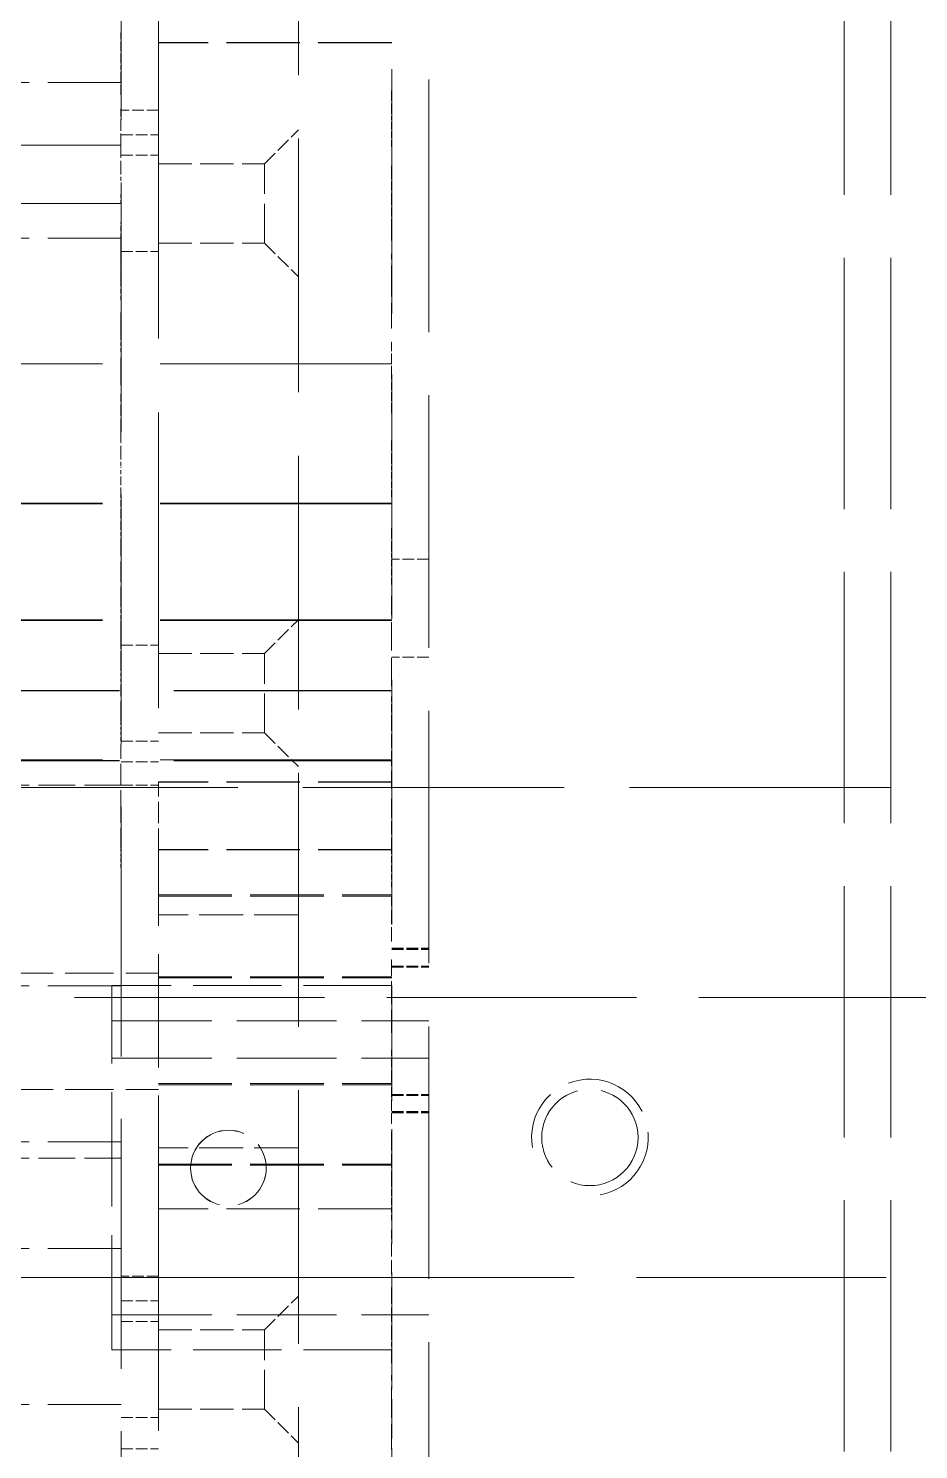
# Model space of a CAD drawing. Header units: millimetres. Extents: x 0 to 5945, y 0 to 4205.
# Drawn here: x 1872.3 to 1910.5, y 2582.1 to 2643 of the extents above; entities that cross this region are included whole.
import ezdxf

# ---------------------------------------------------------------- set-up
doc = ezdxf.new("R2010")
doc.units = ezdxf.units.MM
doc.header["$LTSCALE"] = 5
doc.linetypes.add('DASHED', pattern=[0.2067, 0.1654, -0.0413])
doc.layers.add('가려진 것(ISO)', color=2, linetype='DASHED', lineweight=18)

msp = doc.modelspace()

# ---------------------------------------------------------------- linework, layer by layer
at = {"layer": '가려진 것(ISO)', "ltscale": 13.033951}
for p, q in [((1907.276, 2366.457), (1907.276, 2824.457)), ((1909.276, 2366.457), (1909.276, 2824.457))]:
    msp.add_line(p, q, dxfattribs=at)
at = {"layer": '가려진 것(ISO)', "ltscale": 13.159168}
msp.add_line((1883.876, 2369.006), (1883.876, 2777.006), dxfattribs=at)
at = {"layer": '가려진 것(ISO)', "ltscale": 13.094662}
msp.add_line((1889.476, 2776.152), (1889.476, 2370.152), dxfattribs=at)
at = {"layer": '가려진 것(ISO)', "ltscale": 12.950622}
msp.add_line((1876.276, 2358.007), (1876.276, 2772.925), dxfattribs=at)
at = {"layer": '가려진 것(ISO)', "ltscale": 5.866061}
for p, q in [((1877.876, 2642.398), (1877.876, 2657.797)), ((1877.876, 2592.398), (1877.876, 2607.797))]:
    msp.add_line(p, q, dxfattribs=at)
at = {"layer": '가려진 것(ISO)', "ltscale": 12.67056}
msp.add_line((1887.876, 2654.356), (1887.876, 2601.976), dxfattribs=at)
at = {"layer": '가려진 것(ISO)', "ltscale": 0.502932}
msp.add_line((1876.266, 2641.513), (1876.266, 2642.834), dxfattribs=at)
at = {"layer": '가려진 것(ISO)', "ltscale": 0.003709}
for p, q in [((1876.276, 2642.834), (1876.266, 2642.834)), ((1876.276, 2642.369), (1876.266, 2642.369)), ((1876.276, 2640.98), (1876.266, 2640.98)), ((1876.276, 2640.638), (1876.266, 2640.638)), ((1887.876, 2640.373), (1887.866, 2640.373)), ((1887.876, 2640.373), (1887.866, 2640.373)), ((1887.876, 2640.372), (1887.866, 2640.372)), ((1887.876, 2640.372), (1887.866, 2640.372)), ((1876.276, 2640.161), (1876.266, 2640.161)), ((1876.276, 2639.563), (1876.266, 2639.563)), ((1876.276, 2639.099), (1876.266, 2639.099)), ((1887.876, 2639.465), (1887.866, 2639.465)), ((1887.876, 2639.464), (1887.866, 2639.464)), ((1887.876, 2639.34), (1887.866, 2639.34)), ((1887.876, 2638.821), (1887.866, 2638.821)), ((1887.876, 2638.82), (1887.866, 2638.82)), ((1876.276, 2638.304), (1876.266, 2638.304)), ((1887.876, 2637.933), (1887.866, 2637.933)), ((1887.876, 2637.932), (1887.866, 2637.932)), ((1876.276, 2637.749), (1876.266, 2637.749)), ((1876.276, 2637.472), (1876.266, 2637.472)), ((1876.276, 2637.242), (1876.266, 2637.242)), ((1876.276, 2637.061), (1876.266, 2637.061)), ((1876.276, 2636.765), (1876.266, 2636.765)), ((1887.876, 2637.151), (1887.866, 2637.151)), ((1887.876, 2636.717), (1887.866, 2636.717)), ((1887.876, 2636.717), (1887.866, 2636.717)), ((1887.876, 2636.685), (1887.866, 2636.685)), ((1876.276, 2636.482), (1876.266, 2636.482)), ((1876.276, 2635.959), (1876.266, 2635.959)), ((1887.876, 2636.471), (1887.866, 2636.471)), ((1876.276, 2635.495), (1876.266, 2635.495)), ((1887.876, 2634.939), (1887.866, 2634.939)), ((1876.276, 2634.694), (1876.266, 2634.694)), ((1876.276, 2634.249), (1876.266, 2634.249)), ((1887.876, 2634.602), (1887.866, 2634.602)), ((1887.876, 2634.599), (1887.866, 2634.599)), ((1887.876, 2634.586), (1887.866, 2634.586)), ((1876.276, 2633.998), (1876.266, 2633.998)), ((1887.876, 2633.91), (1887.866, 2633.91)), ((1876.276, 2633.235), (1876.266, 2633.235)), ((1876.276, 2633), (1876.266, 2633)), ((1887.876, 2633.346), (1887.866, 2633.346)), ((1876.276, 2632.819), (1876.266, 2632.819)), ((1887.876, 2632.666), (1887.866, 2632.666)), ((1876.276, 2631.973), (1876.266, 2631.973)), ((1876.276, 2631.797), (1876.266, 2631.797)), ((1876.276, 2631.352), (1876.266, 2631.352)), ((1876.276, 2630.989), (1876.266, 2630.989)), ((1876.276, 2630.498), (1876.266, 2630.498)), ((1887.876, 2630.83), (1887.866, 2630.83)), ((1876.276, 2630.114), (1876.266, 2630.114)), ((1876.276, 2629.981), (1876.266, 2629.981)), ((1887.876, 2630.15), (1887.866, 2630.15)), ((1876.276, 2629.645), (1876.266, 2629.645)), ((1876.276, 2629.404), (1876.266, 2629.404)), ((1887.876, 2629.549), (1887.866, 2629.549)), ((1887.876, 2629.549), (1887.866, 2629.549)), ((1887.876, 2629.501), (1887.866, 2629.501)), ((1887.876, 2629.413), (1887.866, 2629.413)), ((1887.876, 2629.413), (1887.866, 2629.413)), ((1887.876, 2629.372), (1887.866, 2629.372)), ((1876.276, 2629.143), (1876.266, 2629.143)), ((1876.276, 2628.791), (1876.266, 2628.791)), ((1876.276, 2628.647), (1876.266, 2628.647)), ((1887.876, 2628.878), (1887.866, 2628.878)), ((1876.276, 2628.241), (1876.266, 2628.241)), ((1887.876, 2628.529), (1887.866, 2628.529)), ((1887.876, 2628.529), (1887.866, 2628.529)), ((1876.276, 2627.713), (1876.266, 2627.713)), ((1887.876, 2627.532), (1887.866, 2627.532)), ((1887.876, 2627.532), (1887.866, 2627.532)), ((1876.276, 2627.337), (1876.266, 2627.337)), ((1876.276, 2626.873), (1876.266, 2626.873)), ((1887.876, 2627.289), (1887.866, 2627.289)), ((1887.876, 2627.191), (1887.866, 2627.191)), ((1887.876, 2626.609), (1887.866, 2626.609)), ((1887.876, 2626.511), (1887.866, 2626.511)), ((1876.276, 2626.078), (1876.266, 2626.078)), ((1876.276, 2625.523), (1876.266, 2625.523)), ((1876.276, 2625.246), (1876.266, 2625.246)), ((1876.276, 2625.016), (1876.266, 2625.016)), ((1887.876, 2625.365), (1887.866, 2625.365)), ((1887.876, 2625.365), (1887.866, 2625.365)), ((1887.876, 2625.364), (1887.866, 2625.364)), ((1887.876, 2625.364), (1887.866, 2625.364)), ((1876.276, 2624.835), (1876.266, 2624.835)), ((1876.276, 2624.539), (1876.266, 2624.539)), ((1887.876, 2624.457), (1887.866, 2624.457)), ((1887.876, 2624.456), (1887.866, 2624.456)), ((1876.276, 2624.256), (1876.266, 2624.256)), ((1876.276, 2624.176), (1876.266, 2624.176)), ((1887.876, 2624.332), (1887.866, 2624.332)), ((1887.876, 2623.813), (1887.866, 2623.813)), ((1887.876, 2623.812), (1887.866, 2623.812)), ((1876.276, 2623.613), (1876.266, 2623.613)), ((1876.276, 2622.826), (1876.266, 2622.826)), ((1876.276, 2622.565), (1876.266, 2622.565)), ((1887.876, 2622.924), (1887.866, 2622.924)), ((1887.876, 2622.924), (1887.866, 2622.924)), ((1876.276, 2622.362), (1876.266, 2622.362)), ((1876.276, 2621.503), (1876.266, 2621.503)), ((1887.876, 2621.613), (1887.866, 2621.613)), ((1887.876, 2621.613), (1887.866, 2621.613)), ((1887.876, 2621.612), (1887.866, 2621.612)), ((1887.876, 2621.611), (1887.866, 2621.611)), ((1876.276, 2621.001), (1876.266, 2621.001)), ((1876.276, 2620.964), (1876.266, 2620.964)), ((1887.876, 2620.705), (1887.866, 2620.705)), ((1887.876, 2620.704), (1887.866, 2620.704)), ((1887.876, 2620.58), (1887.866, 2620.58)), ((1887.876, 2620.061), (1887.866, 2620.061)), ((1887.876, 2620.06), (1887.866, 2620.06)), ((1887.876, 2619.172), (1887.866, 2619.172)), ((1887.876, 2619.172), (1887.866, 2619.172)), ((1887.876, 2618.67), (1887.866, 2618.67)), ((1887.876, 2618.67), (1887.866, 2618.67)), ((1876.276, 2618.187), (1876.266, 2618.187)), ((1876.276, 2618.152), (1876.266, 2618.152)), ((1876.276, 2617.685), (1876.266, 2617.685)), ((1876.276, 2616.834), (1876.266, 2616.834)), ((1876.276, 2616.592), (1876.266, 2616.592)), ((1876.276, 2616.357), (1876.266, 2616.357)), ((1876.276, 2615.458), (1876.266, 2615.458)), ((1876.276, 2614.986), (1876.266, 2614.986)), ((1876.276, 2614.884), (1876.266, 2614.884)), ((1887.876, 2614.812), (1887.866, 2614.812)), ((1887.876, 2614.812), (1887.866, 2614.812)), ((1876.276, 2614.463), (1876.266, 2614.463)), ((1887.876, 2614.36), (1887.866, 2614.36)), ((1887.876, 2614.359), (1887.866, 2614.359)), ((1887.876, 2613.695), (1887.866, 2613.695)), ((1887.876, 2613.694), (1887.866, 2613.694)), ((1876.276, 2613.366), (1876.266, 2613.366)), ((1876.276, 2613.289), (1876.266, 2613.289)), ((1876.276, 2612.937), (1876.266, 2612.937)), ((1876.276, 2612.465), (1876.266, 2612.465)), ((1876.276, 2612.302), (1876.266, 2612.302)), ((1887.876, 2611.806), (1887.866, 2611.806)), ((1887.876, 2611.437), (1887.866, 2611.437)), ((1887.876, 2611.11), (1887.866, 2611.11)), ((1887.876, 2610.417), (1887.866, 2610.417)), ((1887.876, 2609.979), (1887.866, 2609.979)), ((1876.276, 2609.453), (1876.266, 2609.453)), ((1876.276, 2609.448), (1876.266, 2609.448)), ((1887.876, 2609.286), (1887.866, 2609.286)), ((1876.276, 2609.026), (1876.266, 2609.026)), ((1876.276, 2607.93), (1876.266, 2607.93)), ((1876.276, 2607.852), (1876.266, 2607.852)), ((1876.276, 2607.5), (1876.266, 2607.5)), ((1876.276, 2607.028), (1876.266, 2607.028)), ((1887.876, 2606.852), (1887.866, 2606.852)), ((1887.876, 2606.851), (1887.866, 2606.851)), ((1887.876, 2606.766), (1887.866, 2606.766)), ((1887.876, 2606.24), (1887.866, 2606.24)), ((1887.876, 2606.235), (1887.866, 2606.235)), ((1887.876, 2606.187), (1887.866, 2606.187)), ((1887.876, 2606.187), (1887.866, 2606.187)), ((1887.876, 2606.186), (1887.866, 2606.186)), ((1887.876, 2606.186), (1887.866, 2606.186)), ((1887.876, 2605.769), (1887.866, 2605.769)), ((1887.876, 2605.769), (1887.866, 2605.769)), ((1887.876, 2603.877), (1887.866, 2603.877)), ((1887.876, 2603.877), (1887.866, 2603.877)), ((1887.876, 2603.072), (1887.866, 2603.072)), ((1887.876, 2603.07), (1887.866, 2603.07)), ((1887.876, 2602.407), (1887.866, 2602.407)), ((1887.876, 2602.407), (1887.866, 2602.407)), ((1887.876, 2602.406), (1887.866, 2602.406)), ((1887.876, 2602.406), (1887.866, 2602.406)), ((1887.876, 2600.109), (1887.866, 2600.109)), ((1887.876, 2600.109), (1887.866, 2600.109)), ((1887.876, 2599.944), (1887.866, 2599.944)), ((1887.876, 2599.943), (1887.866, 2599.943)), ((1887.876, 2599.942), (1887.866, 2599.942)), ((1887.876, 2599.942), (1887.866, 2599.942)), ((1887.876, 2599.214), (1887.866, 2599.214)), ((1887.876, 2599.213), (1887.866, 2599.213)), ((1887.876, 2598.55), (1887.866, 2598.55)), ((1887.876, 2598.549), (1887.866, 2598.549)), ((1887.876, 2598.549), (1887.866, 2598.549)), ((1887.876, 2598.548), (1887.866, 2598.548)), ((1887.876, 2597.03), (1887.866, 2597.03)), ((1887.876, 2596.746), (1887.866, 2596.746)), ((1887.876, 2596.053), (1887.866, 2596.053)), ((1887.876, 2595.705), (1887.866, 2595.705)), ((1887.876, 2595.012), (1887.866, 2595.012)), ((1887.876, 2592.577), (1887.866, 2592.577)), ((1887.876, 2592.576), (1887.866, 2592.576)), ((1887.876, 2592.491), (1887.866, 2592.491)), ((1887.876, 2591.965), (1887.866, 2591.965)), ((1887.876, 2591.96), (1887.866, 2591.96)), ((1887.876, 2591.913), (1887.866, 2591.913)), ((1887.876, 2591.913), (1887.866, 2591.913)), ((1887.876, 2591.912), (1887.866, 2591.912)), ((1887.876, 2591.911), (1887.866, 2591.911)), ((1887.876, 2591.495), (1887.866, 2591.495)), ((1887.876, 2591.495), (1887.866, 2591.495)), ((1887.876, 2589.603), (1887.866, 2589.603)), ((1887.876, 2589.602), (1887.866, 2589.602)), ((1887.876, 2589.019), (1887.866, 2589.019)), ((1887.876, 2588.342), (1887.866, 2588.342)), ((1887.876, 2588.33), (1887.866, 2588.33)), ((1887.876, 2588.33), (1887.866, 2588.33)), ((1887.876, 2586.799), (1887.866, 2586.799)), ((1887.876, 2586.458), (1887.866, 2586.458)), ((1887.876, 2586.24), (1887.866, 2586.24)), ((1887.876, 2586.212), (1887.866, 2586.212)), ((1887.876, 2586.212), (1887.866, 2586.212)), ((1887.876, 2585.777), (1887.866, 2585.777)), ((1887.876, 2585.271), (1887.866, 2585.271)), ((1887.876, 2584.59), (1887.866, 2584.59)), ((1887.876, 2582.755), (1887.866, 2582.755))]:
    msp.add_line(p, q, dxfattribs=at)
at = {"layer": '가려진 것(ISO)', "ltscale": 3.809293}
for p, q in [((1887.876, 2642.398), (1877.876, 2642.398)), ((1887.876, 2642.393), (1877.876, 2642.393)), ((1876.276, 2640.691), (1866.276, 2640.691)), ((1876.276, 2634.007), (1866.276, 2634.007)), ((1887.876, 2610.697), (1877.876, 2610.697)), ((1887.876, 2610.696), (1877.876, 2610.696)), ((1887.876, 2607.797), (1877.876, 2607.797)), ((1887.876, 2607.796), (1877.876, 2607.796)), ((1887.876, 2607.796), (1877.876, 2607.796)), ((1887.876, 2607.792), (1877.876, 2607.792)), ((1877.876, 2605.856), (1887.876, 2605.856)), ((1877.876, 2605.806), (1887.876, 2605.806)), ((1876.276, 2601.956), (1866.276, 2601.956)), ((1877.876, 2602.344), (1887.876, 2602.344)), ((1877.876, 2602.294), (1887.876, 2602.294)), ((1877.876, 2597.765), (1887.876, 2597.765)), ((1877.876, 2597.715), (1887.876, 2597.715)), ((1876.276, 2595.271), (1866.276, 2595.271)), ((1877.876, 2594.316), (1887.876, 2594.316)), ((1877.876, 2594.266), (1887.876, 2594.266)), ((1887.876, 2592.398), (1877.876, 2592.398)), ((1887.876, 2592.393), (1877.876, 2592.393)), ((1876.276, 2590.691), (1866.276, 2590.691)), ((1876.276, 2584.007), (1866.276, 2584.007))]:
    msp.add_line(p, q, dxfattribs=at)
at = {"layer": '가려진 것(ISO)', "ltscale": 6.856503}
for p, q in [((1877.876, 2642.393), (1877.876, 2642.398)), ((1877.876, 2592.393), (1877.876, 2592.398))]:
    msp.add_line(p, q, dxfattribs=at)
at = {"layer": '가려진 것(ISO)', "ltscale": 15.334304}
msp.add_line((1877.876, 2642.393), (1877.876, 2610.697), dxfattribs=at)
at = {"layer": '가려진 것(ISO)', "ltscale": 0.591343}
for p, q in [((1876.266, 2638.01), (1876.266, 2639.563)), ((1876.266, 2625.784), (1876.266, 2627.337))]:
    msp.add_line(p, q, dxfattribs=at)
at = {"layer": '가려진 것(ISO)', "ltscale": 0.609403}
for p, q in [((1877.876, 2639.507), (1876.276, 2639.507)), ((1877.876, 2639.507), (1876.276, 2639.507)), ((1877.876, 2639.506), (1876.276, 2639.506)), ((1876.276, 2638.445), (1877.876, 2638.445)), ((1876.276, 2638.445), (1877.876, 2638.445)), ((1876.276, 2637.569), (1877.876, 2637.569)), ((1876.276, 2637.568), (1877.876, 2637.568)), ((1876.276, 2633.446), (1877.876, 2633.446)), ((1876.276, 2633.445), (1877.876, 2633.445)), ((1889.476, 2620.25), (1887.876, 2620.25)), ((1876.276, 2616.568), (1877.876, 2616.568)), ((1876.276, 2616.567), (1877.876, 2616.567)), ((1889.476, 2616.05), (1887.876, 2616.05)), ((1876.276, 2612.445), (1877.876, 2612.445)), ((1876.276, 2612.445), (1877.876, 2612.445)), ((1876.276, 2612.444), (1877.876, 2612.444)), ((1876.276, 2611.568), (1877.876, 2611.568)), ((1876.276, 2611.568), (1877.876, 2611.568)), ((1876.276, 2610.564), (1877.876, 2610.564)), ((1876.276, 2610.564), (1877.876, 2610.564)), ((1876.276, 2610.564), (1877.876, 2610.564)), ((1887.876, 2603.568), (1889.476, 2603.568)), ((1887.876, 2603.564), (1889.476, 2603.564)), ((1887.876, 2603.545), (1889.476, 2603.545)), ((1887.876, 2603.541), (1889.476, 2603.541)), ((1887.876, 2603.518), (1889.476, 2603.518)), ((1887.876, 2603.514), (1889.476, 2603.514)), ((1887.876, 2602.805), (1889.476, 2602.805)), ((1887.876, 2602.755), (1889.476, 2602.755)), ((1887.876, 2597.305), (1889.476, 2597.305)), ((1887.876, 2597.255), (1889.476, 2597.255)), ((1887.876, 2596.568), (1889.476, 2596.568)), ((1887.876, 2596.564), (1889.476, 2596.564)), ((1887.876, 2596.545), (1889.476, 2596.545)), ((1887.876, 2596.541), (1889.476, 2596.541)), ((1887.876, 2596.519), (1889.476, 2596.519)), ((1887.876, 2596.515), (1889.476, 2596.515)), ((1877.876, 2589.507), (1876.276, 2589.507)), ((1877.876, 2589.507), (1876.276, 2589.507)), ((1877.876, 2589.506), (1876.276, 2589.506)), ((1876.276, 2588.445), (1877.876, 2588.445)), ((1876.276, 2588.445), (1877.876, 2588.445)), ((1876.276, 2587.569), (1877.876, 2587.569)), ((1876.276, 2587.568), (1877.876, 2587.568)), ((1876.276, 2583.446), (1877.876, 2583.446)), ((1876.276, 2583.445), (1877.876, 2583.445)), ((1876.276, 2582.107), (1877.876, 2582.107))]:
    msp.add_line(p, q, dxfattribs=at)
at = {"layer": '가려진 것(ISO)', "ltscale": 0.19747}
for p, q in [((1887.866, 2638.821), (1887.866, 2639.34)), ((1887.866, 2623.813), (1887.866, 2624.332)), ((1887.866, 2620.061), (1887.866, 2620.58))]:
    msp.add_line(p, q, dxfattribs=at)
at = {"layer": '가려진 것(ISO)', "ltscale": 0.781058}
for p, q in [((1882.426, 2637.206), (1883.876, 2638.656)), ((1882.426, 2637.206), (1883.876, 2638.656)), ((1882.426, 2637.206), (1883.876, 2638.656)), ((1882.426, 2633.806), (1883.876, 2632.356)), ((1882.426, 2633.806), (1883.876, 2632.356)), ((1882.426, 2633.806), (1883.876, 2632.356)), ((1882.426, 2616.206), (1883.876, 2617.656)), ((1882.426, 2616.206), (1883.876, 2617.656)), ((1882.426, 2616.206), (1883.876, 2617.656)), ((1882.426, 2612.806), (1883.876, 2611.356)), ((1882.426, 2612.806), (1883.876, 2611.356)), ((1882.426, 2612.806), (1883.876, 2611.356)), ((1882.426, 2587.206), (1883.876, 2588.656)), ((1882.426, 2587.206), (1883.876, 2588.656)), ((1882.426, 2587.206), (1883.876, 2588.656)), ((1882.426, 2583.806), (1883.876, 2582.356)), ((1882.426, 2583.806), (1883.876, 2582.356)), ((1882.426, 2583.806), (1883.876, 2582.356))]:
    msp.add_line(p, q, dxfattribs=at)
at = {"layer": '가려진 것(ISO)', "ltscale": 1.716288}
for p, q in [((1887.866, 2638.82), (1887.866, 2638.821)), ((1887.866, 2623.812), (1887.866, 2623.813)), ((1887.866, 2620.06), (1887.866, 2620.061))]:
    msp.add_line(p, q, dxfattribs=at)
at = {"layer": '가려진 것(ISO)', "ltscale": 0.33793}
for p, q in [((1887.866, 2637.933), (1887.866, 2638.82)), ((1887.866, 2622.924), (1887.866, 2623.812)), ((1887.866, 2619.172), (1887.866, 2620.06))]:
    msp.add_line(p, q, dxfattribs=at)
at = {"layer": '가려진 것(ISO)', "ltscale": 12.094824}
for p, q in [((1876.276, 2638.007), (1826.276, 2638.007)), ((1876.276, 2635.507), (1826.276, 2635.507))]:
    msp.add_line(p, q, dxfattribs=at)
at = {"layer": '가려진 것(ISO)', "ltscale": 0.194383}
for p, q in [((1887.866, 2637.932), (1887.866, 2637.933)), ((1887.866, 2622.924), (1887.866, 2622.924)), ((1887.866, 2619.172), (1887.866, 2619.172))]:
    msp.add_line(p, q, dxfattribs=at)
at = {"layer": '가려진 것(ISO)', "ltscale": 1.733174}
for p, q in [((1877.876, 2637.206), (1882.426, 2637.206)), ((1877.876, 2637.206), (1882.426, 2637.206)), ((1877.876, 2637.206), (1882.426, 2637.206)), ((1877.876, 2633.806), (1882.426, 2633.806)), ((1877.876, 2633.806), (1882.426, 2633.806)), ((1877.876, 2633.806), (1882.426, 2633.806)), ((1877.876, 2616.206), (1882.426, 2616.206)), ((1877.876, 2616.206), (1882.426, 2616.206)), ((1877.876, 2616.206), (1882.426, 2616.206)), ((1877.876, 2612.806), (1882.426, 2612.806)), ((1877.876, 2612.806), (1882.426, 2612.806)), ((1877.876, 2612.806), (1882.426, 2612.806)), ((1877.876, 2587.206), (1882.426, 2587.206)), ((1877.876, 2587.206), (1882.426, 2587.206)), ((1877.876, 2587.206), (1882.426, 2587.206)), ((1877.876, 2583.806), (1882.426, 2583.806)), ((1877.876, 2583.806), (1882.426, 2583.806)), ((1877.876, 2583.806), (1882.426, 2583.806))]:
    msp.add_line(p, q, dxfattribs=at)
at = {"layer": '가려진 것(ISO)', "ltscale": 2.034385}
for p, q in [((1882.426, 2633.806), (1882.426, 2637.206)), ((1882.426, 2612.806), (1882.426, 2616.206)), ((1882.426, 2583.806), (1882.426, 2587.206))]:
    msp.add_line(p, q, dxfattribs=at)
at = {"layer": '가려진 것(ISO)', "ltscale": 0.200657}
for p, q in [((1876.266, 2636.482), (1876.266, 2636.765)), ((1876.266, 2624.256), (1876.266, 2624.539))]:
    msp.add_line(p, q, dxfattribs=at)
at = {"layer": '가려진 것(ISO)', "ltscale": 0.176723}
msp.add_line((1876.266, 2635.495), (1876.266, 2635.959), dxfattribs=at)
at = {"layer": '가려진 것(ISO)', "ltscale": 0.265135}
msp.add_line((1876.266, 2633.998), (1876.266, 2634.694), dxfattribs=at)
at = {"layer": '가려진 것(ISO)', "ltscale": 0.99547}
msp.add_line((1876.266, 2633.169), (1876.266, 2633.998), dxfattribs=at)
at = {"layer": '가려진 것(ISO)', "ltscale": 0.015607}
for p, q in [((1882.426, 2633.806), (1882.426, 2633.806)), ((1882.426, 2612.806), (1882.426, 2612.806)), ((1882.426, 2583.806), (1882.426, 2583.806))]:
    msp.add_line(p, q, dxfattribs=at)
at = {"layer": '가려진 것(ISO)', "ltscale": 0.981383}
msp.add_line((1876.266, 2631.973), (1876.266, 2632.814), dxfattribs=at)
at = {"layer": '가려진 것(ISO)', "ltscale": 0.23668}
msp.add_line((1876.266, 2631.352), (1876.266, 2631.973), dxfattribs=at)
at = {"layer": '가려진 것(ISO)', "ltscale": 1.428179}
msp.add_line((1876.266, 2629.645), (1876.266, 2630.989), dxfattribs=at)
at = {"layer": '가려진 것(ISO)', "ltscale": 0.19095}
for p, q in [((1876.266, 2629.143), (1876.266, 2629.645)), ((1876.266, 2617.685), (1876.266, 2618.187))]:
    msp.add_line(p, q, dxfattribs=at)
at = {"layer": '가려진 것(ISO)', "ltscale": 0.018422}
msp.add_line((1887.866, 2629.501), (1887.866, 2629.549), dxfattribs=at)
at = {"layer": '가려진 것(ISO)', "ltscale": 1.440161}
msp.add_line((1876.266, 2627.713), (1876.266, 2629.143), dxfattribs=at)
at = {"layer": '가려진 것(ISO)', "ltscale": 11.998065}
for p, q in [((1887.876, 2628.626), (1825.876, 2628.626)), ((1887.876, 2622.645), (1825.876, 2622.645)), ((1887.876, 2622.628), (1825.876, 2622.628)), ((1887.876, 2617.643), (1825.876, 2617.643)), ((1887.876, 2617.626), (1825.876, 2617.626)), ((1887.876, 2611.645), (1825.876, 2611.645))]:
    msp.add_line(p, q, dxfattribs=at)
at = {"layer": '가려진 것(ISO)', "ltscale": 0.214324}
msp.add_line((1876.266, 2623.613), (1876.266, 2624.176), dxfattribs=at)
at = {"layer": '가려진 것(ISO)', "ltscale": 0.480755}
msp.add_line((1876.266, 2622.922), (1876.266, 2623.613), dxfattribs=at)
at = {"layer": '가려진 것(ISO)', "ltscale": 0.47003}
msp.add_line((1876.266, 2621.503), (1876.266, 2622.183), dxfattribs=at)
at = {"layer": '가려진 것(ISO)', "ltscale": 0.205178}
msp.add_line((1876.266, 2620.964), (1876.266, 2621.503), dxfattribs=at)
at = {"layer": '가려진 것(ISO)', "ltscale": 1.057791}
msp.add_line((1876.266, 2618.187), (1876.266, 2620.964), dxfattribs=at)
at = {"layer": '가려진 것(ISO)', "ltscale": 1.469326}
msp.add_line((1887.866, 2614.812), (1887.866, 2618.67), dxfattribs=at)
at = {"layer": '가려진 것(ISO)', "ltscale": 1.028494}
msp.add_line((1876.266, 2616.776), (1876.266, 2617.685), dxfattribs=at)
at = {"layer": '가려진 것(ISO)', "ltscale": 1.033374}
msp.add_line((1876.266, 2615.458), (1876.266, 2616.405), dxfattribs=at)
at = {"layer": '가려진 것(ISO)', "ltscale": 0.179772}
for p, q in [((1876.266, 2614.986), (1876.266, 2615.458)), ((1876.266, 2612.465), (1876.266, 2612.937)), ((1876.266, 2607.028), (1876.266, 2607.5))]:
    msp.add_line(p, q, dxfattribs=at)
at = {"layer": '가려진 것(ISO)', "ltscale": 1.056043}
for p, q in [((1876.266, 2613.289), (1876.266, 2614.884)), ((1876.266, 2607.852), (1876.266, 2609.448))]:
    msp.add_line(p, q, dxfattribs=at)
at = {"layer": '가려진 것(ISO)', "ltscale": 0.165056}
msp.add_line((1887.866, 2614.812), (1887.866, 2614.812), dxfattribs=at)
at = {"layer": '가려진 것(ISO)', "ltscale": 11.288502}
for p, q in [((1887.876, 2614.625), (1852.876, 2614.625)), ((1887.876, 2614.619), (1852.876, 2614.619)), ((1887.876, 2614.619), (1852.876, 2614.619)), ((1887.876, 2614.612), (1852.876, 2614.612)), ((1887.876, 2614.612), (1852.876, 2614.612)), ((1887.876, 2614.606), (1852.876, 2614.606)), ((1887.876, 2614.606), (1852.876, 2614.606)), ((1887.876, 2614.6), (1852.876, 2614.6)), ((1887.876, 2611.624), (1852.876, 2611.624)), ((1887.876, 2611.618), (1852.876, 2611.618)), ((1887.876, 2611.618), (1852.876, 2611.618)), ((1887.876, 2611.612), (1852.876, 2611.612)), ((1887.876, 2611.611), (1852.876, 2611.611)), ((1887.876, 2611.605), (1852.876, 2611.605)), ((1887.876, 2611.605), (1852.876, 2611.605)), ((1887.876, 2611.599), (1852.876, 2611.599))]:
    msp.add_line(p, q, dxfattribs=at)
at = {"layer": '가려진 것(ISO)', "ltscale": 0.433628}
msp.add_line((1887.866, 2613.222), (1887.866, 2614.36), dxfattribs=at)
at = {"layer": '가려진 것(ISO)', "ltscale": 0.134042}
for p, q in [((1876.266, 2612.937), (1876.266, 2613.289)), ((1876.266, 2607.5), (1876.266, 2607.852))]:
    msp.add_line(p, q, dxfattribs=at)
at = {"layer": '가려진 것(ISO)', "ltscale": 1.085229}
msp.add_line((1876.266, 2609.453), (1876.266, 2612.302), dxfattribs=at)
at = {"layer": '가려진 것(ISO)', "ltscale": 13.546203}
msp.add_line((1909.276, 2610.457), (1811.276, 2610.457), dxfattribs=at)
at = {"layer": '가려진 것(ISO)', "ltscale": 1.904597}
for p, q in [((1876.276, 2610.564), (1871.276, 2610.564)), ((1876.276, 2610.564), (1871.276, 2610.564)), ((1876.276, 2610.564), (1871.276, 2610.564)), ((1876.276, 2594.565), (1871.276, 2594.565)), ((1876.276, 2594.565), (1871.276, 2594.565)), ((1876.276, 2594.564), (1871.276, 2594.564))]:
    msp.add_line(p, q, dxfattribs=at)
at = {"layer": '가려진 것(ISO)', "ltscale": 1.10435}
msp.add_line((1877.876, 2607.797), (1877.876, 2610.697), dxfattribs=at)
at = {"layer": '가려진 것(ISO)', "ltscale": 0.305516}
for p, q in [((1887.866, 2606.187), (1887.866, 2606.187)), ((1887.866, 2591.913), (1887.866, 2591.913))]:
    msp.add_line(p, q, dxfattribs=at)
at = {"layer": '가려진 것(ISO)', "ltscale": 0.00021852}
for p, q in [((1887.866, 2606.186), (1887.866, 2606.187)), ((1887.866, 2591.912), (1887.866, 2591.913))]:
    msp.add_line(p, q, dxfattribs=at)
at = {"layer": '가려진 것(ISO)', "ltscale": 0.302429}
for p, q in [((1887.866, 2606.186), (1887.866, 2606.186)), ((1887.866, 2591.911), (1887.866, 2591.912))]:
    msp.add_line(p, q, dxfattribs=at)
at = {"layer": '가려진 것(ISO)', "ltscale": 0.720721}
for p, q in [((1887.866, 2603.877), (1887.866, 2605.769)), ((1887.866, 2589.603), (1887.866, 2591.495))]:
    msp.add_line(p, q, dxfattribs=at)
at = {"layer": '가려진 것(ISO)', "ltscale": 2.285536}
for p, q in [((1883.876, 2605.006), (1877.876, 2605.006)), ((1883.876, 2605.006), (1877.876, 2605.006)), ((1883.876, 2605.006), (1877.876, 2605.006)), ((1883.876, 2595.006), (1877.876, 2595.006)), ((1883.876, 2595.006), (1877.876, 2595.006)), ((1883.876, 2595.006), (1877.876, 2595.006))]:
    msp.add_line(p, q, dxfattribs=at)
at = {"layer": '가려진 것(ISO)', "ltscale": 0.231427}
for p, q in [((1887.866, 2603.877), (1887.866, 2603.877)), ((1887.866, 2589.602), (1887.866, 2589.603))]:
    msp.add_line(p, q, dxfattribs=at)
at = {"layer": '가려진 것(ISO)', "ltscale": 1.191493}
msp.add_line((1887.866, 2599.944), (1887.866, 2603.072), dxfattribs=at)
at = {"layer": '가려진 것(ISO)', "ltscale": 2.5141}
for p, q in [((1871.276, 2602.507), (1877.876, 2602.507)), ((1871.276, 2597.507), (1877.876, 2597.507)), ((1871.276, 2597.507), (1877.876, 2597.507))]:
    msp.add_line(p, q, dxfattribs=at)
at = {"layer": '가려진 것(ISO)', "ltscale": 4.571172}
for p, q in [((1887.876, 2601.976), (1875.876, 2601.976)), ((1887.876, 2601.971), (1875.876, 2601.971)), ((1887.876, 2586.357), (1875.876, 2586.357)), ((1887.876, 2586.352), (1875.876, 2586.352))]:
    msp.add_line(p, q, dxfattribs=at)
at = {"layer": '가려진 것(ISO)', "ltscale": 0.013309}
for p, q in [((1875.876, 2601.941), (1875.876, 2601.976)), ((1887.876, 2601.976), (1887.876, 2601.941))]:
    msp.add_line(p, q, dxfattribs=at)
at = {"layer": '가려진 것(ISO)', "ltscale": 5.936498}
for p, q in [((1875.876, 2586.357), (1875.876, 2601.941)), ((1887.876, 2601.941), (1887.876, 2586.357))]:
    msp.add_line(p, q, dxfattribs=at)
at = {"layer": '가려진 것(ISO)', "ltscale": 12.950765}
for p, q in [((2072.376, 2601.457), (1550.376, 2601.457)), ((1550.376, 2589.457), (2072.376, 2589.457))]:
    msp.add_line(p, q, dxfattribs=at)
at = {"layer": '가려진 것(ISO)', "ltscale": 5.180675}
for p, q in [((1875.876, 2600.455), (1889.476, 2600.455)), ((1875.876, 2600.452), (1889.476, 2600.452)), ((1875.876, 2598.855), (1889.476, 2598.855)), ((1875.876, 2598.852), (1889.476, 2598.852)), ((1875.876, 2589.455), (1889.476, 2589.455)), ((1875.876, 2589.453), (1889.476, 2589.453)), ((1875.876, 2587.855), (1889.476, 2587.855)), ((1875.876, 2587.852), (1889.476, 2587.852))]:
    msp.add_line(p, q, dxfattribs=at)
at = {"layer": '가려진 것(ISO)', "ltscale": 0.225253}
for p, q in [((1887.866, 2599.943), (1887.866, 2599.944)), ((1887.866, 2599.942), (1887.866, 2599.942))]:
    msp.add_line(p, q, dxfattribs=at)
at = {"layer": '가려진 것(ISO)', "ltscale": 0.000345172}
msp.add_line((1887.866, 2599.942), (1887.866, 2599.943), dxfattribs=at)
at = {"layer": '가려진 것(ISO)', "ltscale": 0.478389}
msp.add_line((1887.866, 2597.958), (1887.866, 2599.214), dxfattribs=at)
at = {"layer": '가려진 것(ISO)', "ltscale": 1.961988}
for p, q in [((1879.255, 2594.143), (1879.255, 2594.149)), ((1882.497, 2594.143), (1882.497, 2594.149))]:
    msp.add_line(p, q, dxfattribs=at)
at = {"layer": '가려진 것(ISO)', "ltscale": 11.512983}
msp.add_line((1877.876, 2592.393), (1877.876, 2556.697), dxfattribs=at)
at = {"layer": '가려진 것(ISO)', "ltscale": 6.051197}
msp.add_line((1875.876, 2586.352), (1875.876, 2586.357), dxfattribs=at)
at = {"layer": '가려진 것(ISO)', "ltscale": 0.245319}
msp.add_line((1887.866, 2586.212), (1887.866, 2586.212), dxfattribs=at)
at = {"layer": '가려진 것(ISO)', "ltscale": 0.759902}
msp.add_line((1887.876, 2586.357), (1887.876, 2586.356), dxfattribs=at)
at = {"layer": '가려진 것(ISO)', "ltscale": 2.049389}
msp.add_line((1887.876, 2586.356), (1887.876, 2580.976), dxfattribs=at)
at = {"layer": '가려진 것(ISO)', "ltscale": 4.94729}
msp.add_circle((1896.376, 2595.457), 2.067, dxfattribs=at)
at = {"layer": '가려진 것(ISO)', "ltscale": 4.487736}
msp.add_arc((1896.376, 2595.457), 2.5, 280, 190, dxfattribs=at)
at = {"layer": '가려진 것(ISO)', "ltscale": 3.879783}
for centre in [(1880.876, 2594.149), (1880.876, 2594.143)]:
    msp.add_ellipse(centre, major_axis=(-1.621, 0), ratio=0.999999, dxfattribs=at)
at = {"layer": '가려진 것(ISO)', "ltscale": 0.203828}
msp.add_open_spline([(1876.266, 2640.98), (1876.266, 2641.051), (1876.266, 2641.132), (1876.266, 2641.305), (1876.266, 2641.413), (1876.266, 2641.513)], degree=3, knots=[-0.05186953, -0.05186953, -0.05186953, -0.05186953, -0.03011945, -0.03011945, 0, 0, 0, 0], dxfattribs=at)
at = {"layer": '가려진 것(ISO)', "ltscale": 0.53473}
msp.add_open_spline([(1876.266, 2640.161), (1876.266, 2640.167), (1876.266, 2640.176), (1876.266, 2640.252), (1876.266, 2640.311), (1876.266, 2640.439), (1876.266, 2640.523), (1876.266, 2640.712), (1876.266, 2640.845), (1876.266, 2640.98)], degree=3, knots=[-0.09553035, -0.09553035, -0.09553035, -0.09553035, -0.08151604, -0.08151604, -0.06571801, -0.06571801, -0.04093226, -0.04093226, 0, 0, 0, 0], dxfattribs=at)
at = {"layer": '가려진 것(ISO)', "ltscale": 0.541255}
for points in [[(1887.866, 2639.34), (1887.866, 2639.345), (1887.866, 2639.356), (1887.866, 2639.388), (1887.866, 2639.409), (1887.866, 2639.469), (1887.866, 2639.508), (1887.866, 2639.585), (1887.866, 2639.647), (1887.866, 2639.941), (1887.866, 2640.159), (1887.866, 2640.373)], [(1887.866, 2624.332), (1887.866, 2624.337), (1887.866, 2624.347), (1887.866, 2624.38), (1887.866, 2624.401), (1887.866, 2624.46), (1887.866, 2624.499), (1887.866, 2624.576), (1887.866, 2624.639), (1887.866, 2624.933), (1887.866, 2625.151), (1887.866, 2625.365)], [(1887.866, 2620.58), (1887.866, 2620.585), (1887.866, 2620.595), (1887.866, 2620.628), (1887.866, 2620.649), (1887.866, 2620.708), (1887.866, 2620.747), (1887.866, 2620.824), (1887.866, 2620.887), (1887.866, 2621.181), (1887.866, 2621.399), (1887.866, 2621.613)]]:
    msp.add_open_spline(points, degree=3, knots=[-0.3298682, -0.3298682, -0.3298682, -0.3298682, -0.2502373, -0.2502373, -0.1815057, -0.1815057, -0.1070144, -0.1070144, -0.0640869, -0.0640869, 0, 0, 0, 0], dxfattribs=at)
at = {"layer": '가려진 것(ISO)', "ltscale": 0.684419}
for points in [[(1876.266, 2636.765), (1876.266, 2636.769), (1876.266, 2636.776), (1876.266, 2636.824), (1876.266, 2636.859), (1876.266, 2636.945), (1876.266, 2637.007), (1876.266, 2637.201), (1876.266, 2637.302), (1876.266, 2637.565), (1876.266, 2637.792), (1876.266, 2638.01)], [(1876.266, 2624.539), (1876.266, 2624.543), (1876.266, 2624.55), (1876.266, 2624.598), (1876.266, 2624.633), (1876.266, 2624.719), (1876.266, 2624.781), (1876.266, 2624.975), (1876.266, 2625.076), (1876.266, 2625.339), (1876.266, 2625.566), (1876.266, 2625.784)]]:
    msp.add_open_spline(points, degree=3, knots=[-0.1926278, -0.1926278, -0.1926278, -0.1926278, -0.1580995, -0.1580995, -0.124103, -0.124103, -0.0953381, -0.0953381, -0.065498, -0.065498, 0, 0, 0, 0], dxfattribs=at)
at = {"layer": '가려진 것(ISO)', "ltscale": 0.523426}
msp.add_open_spline([(1887.866, 2636.682), (1887.866, 2636.833), (1887.866, 2636.946), (1887.866, 2637.074), (1887.866, 2637.152), (1887.866, 2637.151)], degree=3, knots=[-0.279019, -0.279019, -0.279019, -0.279019, -0.1046364, -0.1046364, 0, 0, 0, 0], dxfattribs=at)
at = {"layer": '가려진 것(ISO)', "ltscale": 0.474722}
msp.add_open_spline([(1887.866, 2635.564), (1887.866, 2635.681), (1887.866, 2635.797), (1887.866, 2636.05), (1887.866, 2636.169), (1887.866, 2636.417), (1887.866, 2636.56), (1887.866, 2636.682)], degree=3, knots=[-0.106199, -0.106199, -0.106199, -0.106199, -0.0823898, -0.0823898, -0.0537041, -0.0537041, 0, 0, 0, 0], dxfattribs=at)
at = {"layer": '가려진 것(ISO)', "ltscale": 0.469697}
msp.add_open_spline([(1887.866, 2634.453), (1887.866, 2634.521), (1887.866, 2634.596), (1887.866, 2634.76), (1887.866, 2634.848), (1887.866, 2635.063), (1887.866, 2635.266), (1887.866, 2635.564)], degree=3, knots=[-0.2218306, -0.2218306, -0.2218306, -0.2218306, -0.1555718, -0.1555718, -0.0891477, -0.0891477, 0, 0, 0, 0], dxfattribs=at)
at = {"layer": '가려진 것(ISO)', "ltscale": 0.752572}
msp.add_open_spline([(1887.866, 2633.91), (1887.866, 2633.91), (1887.866, 2633.925), (1887.866, 2633.988), (1887.866, 2634.033), (1887.866, 2634.216), (1887.866, 2634.319), (1887.866, 2634.453)], degree=3, knots=[-0.2960962, -0.2960962, -0.2960962, -0.2960962, -0.1373357, -0.1373357, -0.0589549, -0.0589549, 0, 0, 0, 0], dxfattribs=at)
at = {"layer": '가려진 것(ISO)', "ltscale": 0.207181}
msp.add_open_spline([(1876.266, 2633), (1876.266, 2633.022), (1876.266, 2633.047), (1876.266, 2633.101), (1876.266, 2633.136), (1876.266, 2633.169)], degree=3, knots=[-0.05215291, -0.05215291, -0.05215291, -0.05215291, -0.03096449, -0.03096449, 0, 0, 0, 0], dxfattribs=at)
at = {"layer": '가려진 것(ISO)', "ltscale": 0.224856}
msp.add_open_spline([(1876.266, 2632.814), (1876.266, 2632.85), (1876.266, 2632.889), (1876.266, 2632.949), (1876.266, 2632.977), (1876.266, 2633)], degree=3, knots=[-0.05725817, -0.05725817, -0.05725817, -0.05725817, -0.02352293, -0.02352293, 0, 0, 0, 0], dxfattribs=at)
at = {"layer": '가려진 것(ISO)', "ltscale": 1.32172}
for points in [[(1887.866, 2631.747), (1887.866, 2631.876), (1887.866, 2632.005), (1887.866, 2632.246), (1887.866, 2632.357), (1887.866, 2632.609), (1887.866, 2632.735), (1887.866, 2632.963), (1887.866, 2633.067), (1887.866, 2633.3), (1887.866, 2633.347), (1887.866, 2633.346)], [(1887.866, 2583.671), (1887.866, 2583.8), (1887.866, 2583.93), (1887.866, 2584.171), (1887.866, 2584.282), (1887.866, 2584.533), (1887.866, 2584.659), (1887.866, 2584.887), (1887.866, 2584.992), (1887.866, 2585.224), (1887.866, 2585.271), (1887.866, 2585.271)]]:
    msp.add_open_spline(points, degree=3, knots=[-0.4515484, -0.4515484, -0.4515484, -0.4515484, -0.3899518, -0.3899518, -0.3336862, -0.3336862, -0.2544564, -0.2544564, -0.1635872, -0.1635872, 0, 0, 0, 0], dxfattribs=at)
at = {"layer": '가려진 것(ISO)', "ltscale": 1.316381}
for points in [[(1887.866, 2630.15), (1887.866, 2630.15), (1887.866, 2630.17), (1887.866, 2630.272), (1887.866, 2630.343), (1887.866, 2630.551), (1887.866, 2630.653), (1887.866, 2630.87), (1887.866, 2631.003), (1887.866, 2631.342), (1887.866, 2631.544), (1887.866, 2631.747)], [(1887.866, 2582.074), (1887.866, 2582.074), (1887.866, 2582.094), (1887.866, 2582.196), (1887.866, 2582.268), (1887.866, 2582.476), (1887.866, 2582.578), (1887.866, 2582.794), (1887.866, 2582.928), (1887.866, 2583.267), (1887.866, 2583.469), (1887.866, 2583.671)]]:
    msp.add_open_spline(points, degree=3, knots=[-0.2740229, -0.2740229, -0.2740229, -0.2740229, -0.2055627, -0.2055627, -0.1521823, -0.1521823, -0.1096062, -0.1096062, -0.0607533, -0.0607533, 0, 0, 0, 0], dxfattribs=at)
at = {"layer": '가려진 것(ISO)', "ltscale": 0.0404}
msp.add_open_spline([(1887.866, 2629.413), (1887.866, 2629.443), (1887.866, 2629.472), (1887.866, 2629.501)], degree=3, dxfattribs=at)
at = {"layer": '가려진 것(ISO)', "ltscale": 0.514676}
msp.add_open_spline([(1887.866, 2628.108), (1887.866, 2628.348), (1887.866, 2628.587), (1887.866, 2628.985), (1887.866, 2629.224), (1887.866, 2629.413)], degree=3, knots=[-0.154281, -0.154281, -0.154281, -0.154281, -0.0642737, -0.0642737, 0, 0, 0, 0], dxfattribs=at)
at = {"layer": '가려진 것(ISO)', "ltscale": 0.422554}
msp.add_open_spline([(1887.866, 2627.055), (1887.866, 2627.195), (1887.866, 2627.349), (1887.866, 2627.631), (1887.866, 2627.818), (1887.866, 2628.108)], degree=3, knots=[-0.2115607, -0.2115607, -0.2115607, -0.2115607, -0.0870848, -0.0870848, 0, 0, 0, 0], dxfattribs=at)
at = {"layer": '가려진 것(ISO)', "ltscale": 0.407054}
msp.add_open_spline([(1887.866, 2626.609), (1887.866, 2626.609), (1887.866, 2626.62), (1887.866, 2626.668), (1887.866, 2626.702), (1887.866, 2626.842), (1887.866, 2626.939), (1887.866, 2627.055)], degree=3, knots=[-0.1327622, -0.1327622, -0.1327622, -0.1327622, -0.0799737, -0.0799737, -0.0427896, -0.0427896, 0, 0, 0, 0], dxfattribs=at)
at = {"layer": '가려진 것(ISO)', "ltscale": 0.216571}
msp.add_open_spline([(1887.866, 2626.511), (1887.866, 2626.511), (1887.866, 2626.52), (1887.866, 2626.556), (1887.866, 2626.574), (1887.866, 2626.609)], degree=3, knots=[-0.14518993, -0.14518993, -0.14518993, -0.14518993, -0.07578784, -0.07578784, -0.04559379, -0.04559379, -0.04559379, -0.04559379], dxfattribs=at)
at = {"layer": '가려진 것(ISO)', "ltscale": 0.263498}
msp.add_open_spline([(1876.266, 2622.565), (1876.266, 2622.619), (1876.266, 2622.676), (1876.266, 2622.795), (1876.266, 2622.858), (1876.266, 2622.922)], degree=3, knots=[-0.06920118, -0.06920118, -0.06920118, -0.06920118, -0.03489936, -0.03489936, 0, 0, 0, 0], dxfattribs=at)
at = {"layer": '가려진 것(ISO)', "ltscale": 0.276888}
msp.add_open_spline([(1876.266, 2622.183), (1876.266, 2622.253), (1876.266, 2622.323), (1876.266, 2622.45), (1876.266, 2622.508), (1876.266, 2622.565)], degree=3, knots=[-0.07234922, -0.07234922, -0.07234922, -0.07234922, -0.03380917, -0.03380917, 0, 0, 0, 0], dxfattribs=at)
at = {"layer": '가려진 것(ISO)', "ltscale": 0.228446}
msp.add_open_spline([(1876.266, 2616.592), (1876.266, 2616.617), (1876.266, 2616.645), (1876.266, 2616.707), (1876.266, 2616.741), (1876.266, 2616.776)], degree=3, knots=[-0.05988814, -0.05988814, -0.05988814, -0.05988814, -0.03109981, -0.03109981, 0, 0, 0, 0], dxfattribs=at)
at = {"layer": '가려진 것(ISO)', "ltscale": 0.228779}
msp.add_open_spline([(1876.266, 2616.405), (1876.266, 2616.44), (1876.266, 2616.474), (1876.266, 2616.536), (1876.266, 2616.565), (1876.266, 2616.592)], degree=3, knots=[-0.06008812, -0.06008812, -0.06008812, -0.06008812, -0.02983712, -0.02983712, 0, 0, 0, 0], dxfattribs=at)
at = {"layer": '가려진 것(ISO)', "ltscale": 0.709061}
msp.add_open_spline([(1887.866, 2611.431), (1887.866, 2611.638), (1887.866, 2611.875), (1887.866, 2612.242), (1887.866, 2612.549), (1887.866, 2613.222)], degree=3, knots=[-0.5833895, -0.5833895, -0.5833895, -0.5833895, -0.2019041, -0.2019041, 0, 0, 0, 0], dxfattribs=at)
at = {"layer": '가려진 것(ISO)', "ltscale": 0.930116}
msp.add_open_spline([(1887.866, 2610.417), (1887.866, 2610.417), (1887.866, 2610.446), (1887.866, 2610.603), (1887.866, 2610.722), (1887.866, 2610.987), (1887.866, 2611.189), (1887.866, 2611.431)], degree=3, knots=[-0.1939116, -0.1939116, -0.1939116, -0.1939116, -0.1435386, -0.1435386, -0.0869251, -0.0869251, 0, 0, 0, 0], dxfattribs=at)
at = {"layer": '가려진 것(ISO)', "ltscale": 0.781051}
for points in [[(1887.866, 2609.356), (1887.866, 2609.566), (1887.866, 2609.717), (1887.866, 2609.882), (1887.866, 2609.98), (1887.866, 2609.979)], [(1887.866, 2595.081), (1887.866, 2595.291), (1887.866, 2595.442), (1887.866, 2595.607), (1887.866, 2595.705), (1887.866, 2595.705)]]:
    msp.add_open_spline(points, degree=3, knots=[-0.4509726, -0.4509726, -0.4509726, -0.4509726, -0.1700326, -0.1700326, 0, 0, 0, 0], dxfattribs=at)
at = {"layer": '가려진 것(ISO)', "ltscale": 0.693628}
for points in [[(1887.866, 2607.731), (1887.866, 2607.908), (1887.866, 2608.083), (1887.866, 2608.418), (1887.866, 2608.572), (1887.866, 2608.965), (1887.866, 2609.176), (1887.866, 2609.356)], [(1887.866, 2593.457), (1887.866, 2593.633), (1887.866, 2593.809), (1887.866, 2594.143), (1887.866, 2594.298), (1887.866, 2594.691), (1887.866, 2594.902), (1887.866, 2595.081)]]:
    msp.add_open_spline(points, degree=3, knots=[-0.1837323, -0.1837323, -0.1837323, -0.1837323, -0.1307583, -0.1307583, -0.0810177, -0.0810177, 0, 0, 0, 0], dxfattribs=at)
at = {"layer": '가려진 것(ISO)', "ltscale": 0.339705}
for points in [[(1887.866, 2606.852), (1887.866, 2606.985), (1887.866, 2607.122), (1887.866, 2607.329), (1887.866, 2607.492), (1887.866, 2607.731)], [(1887.866, 2592.577), (1887.866, 2592.71), (1887.866, 2592.848), (1887.866, 2593.054), (1887.866, 2593.217), (1887.866, 2593.457)]]:
    msp.add_open_spline(points, degree=3, knots=[-0.2128803, -0.2128803, -0.2128803, -0.2128803, -0.0719537, -0.0719537, 0, 0, 0, 0], dxfattribs=at)
at = {"layer": '가려진 것(ISO)', "ltscale": 0.276715}
for points in [[(1887.866, 2606.187), (1887.866, 2606.297), (1887.866, 2606.408), (1887.866, 2606.58), (1887.866, 2606.701), (1887.866, 2606.852)], [(1887.866, 2591.913), (1887.866, 2592.022), (1887.866, 2592.134), (1887.866, 2592.305), (1887.866, 2592.426), (1887.866, 2592.577)]]:
    msp.add_open_spline(points, degree=3, knots=[-0.1413139, -0.1413139, -0.1413139, -0.1413139, -0.0478022, -0.0478022, 0, 0, 0, 0], dxfattribs=at)
at = {"layer": '가려진 것(ISO)', "ltscale": 0.520698}
msp.add_open_spline([(1887.866, 2596.649), (1887.866, 2596.816), (1887.866, 2597.003), (1887.866, 2597.364), (1887.866, 2597.601), (1887.866, 2597.958)], degree=3, knots=[-0.2365053, -0.2365053, -0.2365053, -0.2365053, -0.1070581, -0.1070581, 0, 0, 0, 0], dxfattribs=at)
at = {"layer": '가려진 것(ISO)', "ltscale": 0.531305}
msp.add_open_spline([(1887.866, 2596.053), (1887.866, 2596.053), (1887.866, 2596.069), (1887.866, 2596.135), (1887.866, 2596.18), (1887.866, 2596.371), (1887.866, 2596.498), (1887.866, 2596.649)], degree=3, knots=[-0.1788074, -0.1788074, -0.1788074, -0.1788074, -0.1049005, -0.1049005, -0.0549979, -0.0549979, 0, 0, 0, 0], dxfattribs=at)
at = {"layer": '가려진 것(ISO)', "ltscale": 0.836626}
msp.add_open_spline([(1887.866, 2588.473), (1887.866, 2588.67), (1887.866, 2588.802), (1887.866, 2588.951), (1887.866, 2589.019), (1887.866, 2589.019)], degree=3, knots=[-0.3689922, -0.3689922, -0.3689922, -0.3689922, -0.1626275, -0.1626275, 0, 0, 0, 0], dxfattribs=at)
at = {"layer": '가려진 것(ISO)', "ltscale": 0.743677}
msp.add_open_spline([(1887.866, 2586.779), (1887.866, 2586.99), (1887.866, 2587.201), (1887.866, 2587.632), (1887.866, 2587.802), (1887.866, 2588.147), (1887.866, 2588.327), (1887.866, 2588.473)], degree=3, knots=[-0.1631749, -0.1631749, -0.1631749, -0.1631749, -0.1216641, -0.1216641, -0.0753364, -0.0753364, 0, 0, 0, 0], dxfattribs=at)
at = {"layer": '가려진 것(ISO)', "ltscale": 0.218443}
msp.add_open_spline([(1887.866, 2586.212), (1887.866, 2586.293), (1887.866, 2586.382), (1887.866, 2586.52), (1887.866, 2586.624), (1887.866, 2586.779)], degree=3, knots=[-0.121218, -0.121218, -0.121218, -0.121218, -0.0464114, -0.0464114, 0, 0, 0, 0], dxfattribs=at)
at = {"layer": '가려진 것(ISO)', "ltscale": 0.494905}
msp.add_open_spline([(1887.866, 2585.777), (1887.866, 2585.777), (1887.866, 2585.793), (1887.866, 2585.879), (1887.866, 2585.948), (1887.866, 2586.052), (1887.866, 2586.125), (1887.866, 2586.212)], degree=3, knots=[-0.09559176, -0.09559176, -0.09559176, -0.09559176, -0.07560356, -0.07560356, -0.05036038, -0.05036038, -0.01434273, -0.01434273, -0.01434273, -0.01434273], dxfattribs=at)

doc.saveas('drawing.dxf')
